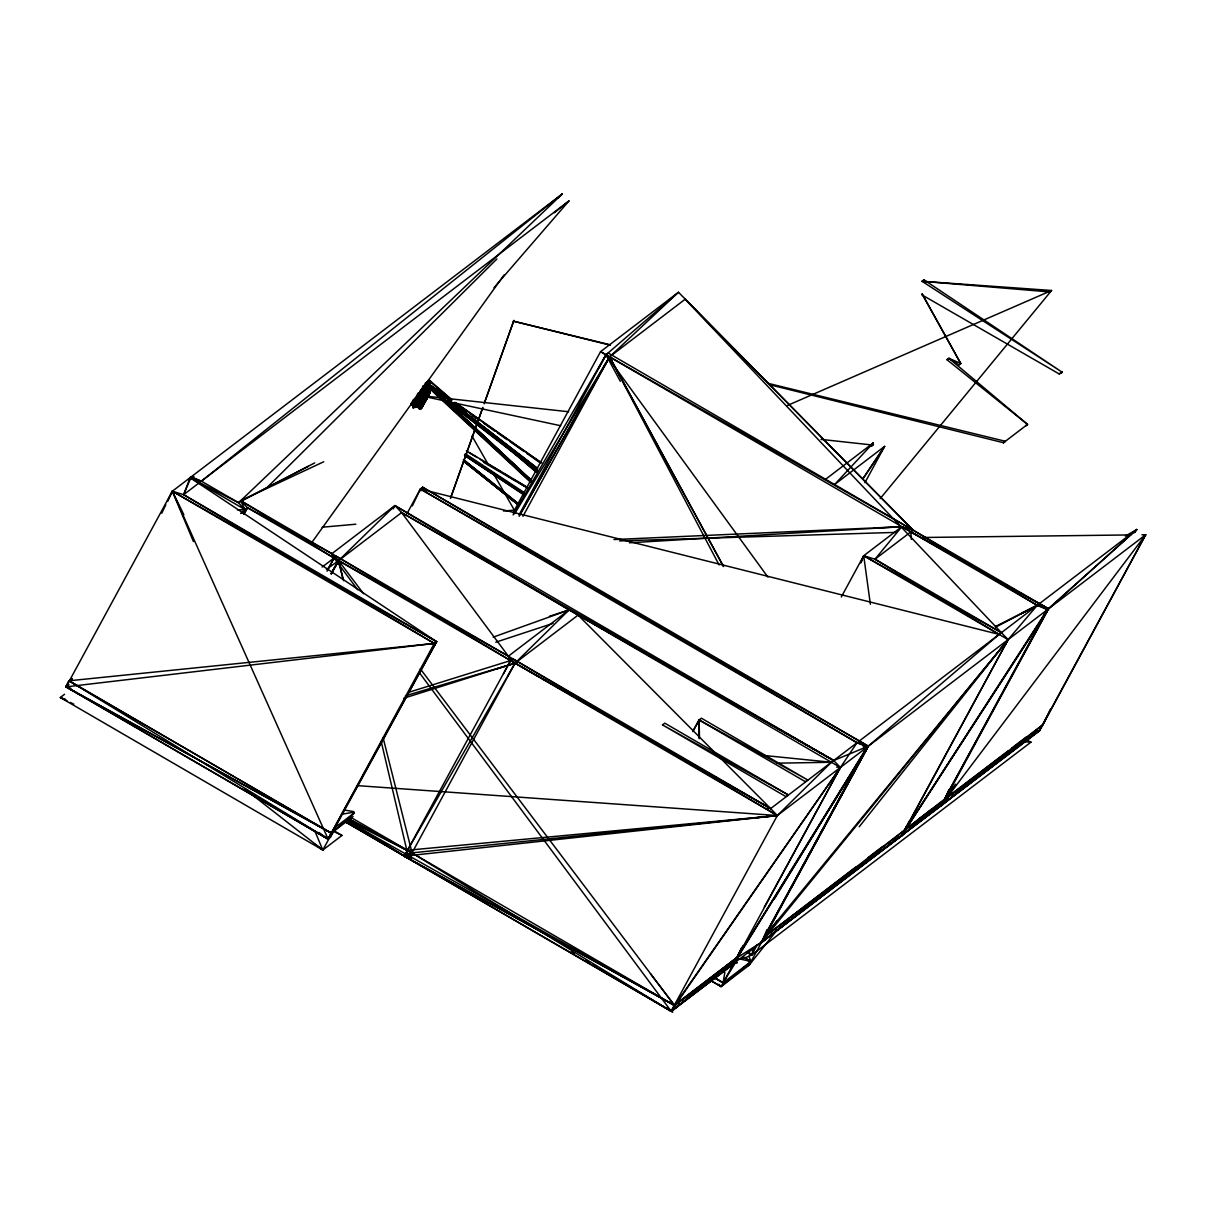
<?xml version="1.0" encoding="UTF-8"?>
<svg xmlns="http://www.w3.org/2000/svg" width="1206" height="1206" viewBox="0 0 1206 1206"><rect width="100%" height="100%" fill="white"/><g stroke="black" fill="none" stroke-linecap="round" stroke-linejoin="round"><path stroke-width="1.5" d="M427.391 386.734L429.065 385.257L426.185 385.799L429.185 382.604L428.778 380.583C427.226 379.634 433.753 382.212 428.643 383.357L427.15 384.669C419.974 387.428 418.949 400.889 412.949 407.1L423.035 389.613L426.411 385.649L428.401 386.402L428.823 380.312L430.572 381.458L428.401 386.402L429.065 383.87L426.607 382.468L413.085 407.327C416.854 400.498 421.482 385.619 428.356 386.357C428.371 382.468 428.778 387.804 429.035 383.915L427.03 382.694C431.055 383.644 428.115 389.463 427.226 383.478C432.758 387.428 423.261 382.935 424.633 387.322L414.397 406.784C415.09 399.819 422.929 394.558 423.472 387.593L425.914 384.337L428.432 383.855L430.512 381.578L428.823 380.282L426.155 383.327L427.934 384.367C432.215 383.071 427.135 378.594 430.617 381.322L452.039 399.804M427.557 381.624L429.125 382.543L424.15 386.583L415.844 403.889L418.874 395.086L419.839 395.689L424.934 386.191L426.909 385.106L426.607 382.468L426.035 384.066L428.839 385.694L426.276 392.734M451.602 399.97L428.748 380.478L430.572 381.458L428.748 384.443L430.376 381.774L428.823 380.282C434.748 382.347 422.477 388.438 428.492 384.835C424.406 378.774 405.834 421.603 420.698 394.106L420.683 391.95L413.779 406.633L422.613 389.357C428.763 376.815 426.653 393.02 427.829 381.036L429.622 382.076L430.602 381.398L428.823 380.312L429.155 382.935L426.999 382.498M531.394 480.712L428.07 384.337L426.065 384.217L423.577 387.563L422.552 391.061L416.628 399.397L414.306 406.799L413.537 406.452L422.567 389.131L414.487 406.693L422.582 388.92L426.472 383.508C430.859 383.131 423.773 387.955 427.904 383.719L430.361 381.789L428.823 380.282C434.371 381.202 423.396 385.181 428.371 386.252C428.205 385.468 425.025 386.342 426.999 386.855M426.879 382.799L429.065 383.87L426.381 385.679L426.366 382.83L428.19 384.171L424.708 391.061M530.414 482.083L426.758 385.965L426.607 382.468L426.728 386.779L427.075 386.071C421.422 378.367 432.276 386.975 426.849 382.935L451.496 400.211M423.306 388.558L413.884 407.191L425.884 386.252C419.809 387.759 418.603 402.05 413.161 407.402L422.477 388.995L426.728 383.041L428.507 383.267L425.251 391.091L426.818 387.699M422.401 393.126L424.859 386.056L413.779 406.633L424.361 388.302C423.427 386.116 420.623 391.272 421.603 392.553C412.784 408.05 424.919 380.614 428.492 384.835L427.452 384.985C423.502 383.327 431.462 384.97 427.663 386.237M530.881 481.872L427.271 385.634L425.266 385.016L426.065 382.799L427.316 386.267L425.266 385.031L428.296 383.96L423.592 388.242L413.914 406.693L416.522 402.005C433.316 370.317 417.382 396.684 414.427 406.543L415.784 401.884L427.648 384.201L426.728 383.041L419.703 393.518L414.472 406.618L417.231 399.322L426.607 382.468L426.155 383.327L428.296 384.005L425.462 384.88L413.115 407.613M422.582 391.739L426.472 383.508C425.763 386.96 416.628 398.146 413.854 405.337L414.05 406.754L414.623 404.945C417.502 401.492 418.392 389.056 423.502 389.523L413.326 407.507L424.361 387.171L427.195 385.287L426.472 383.508L413.975 406.543L417.231 398.146L423.849 387.608L414.005 404.372M414.578 405.774L425.115 387.262L425.16 385.438L414.472 405.457M426.215 392.583C433.014 380.629 423.366 384.096 421.994 392.93L425.447 386.478L423.412 388.015C427.045 383.764 428.854 383.312 424.241 388.422L413.432 407.161L425.145 386.825L414.879 403.241L415.271 405.065L415.769 401.357L424.829 385.784L425.718 386.433L422.206 390.081L416.748 401.945L416.583 399.593L422.236 390.638L417.969 396.684L416.688 399.819L417.472 400.121L421.844 390.427L420.728 394.121L416.583 399.503L417.201 400.121L419.703 393.533L424.859 386.056L414.14 406.512L417.231 398.146L419.839 395.689L418.814 395.131L423.577 387.563L423.412 389.327C404.1 426.08 417.457 395.372 424.316 387.985L415.271 405.065C414.457 402.518 415.738 402.789 416.176 403.196C417.517 396.759 428.432 379.181 428.04 385.709M422.613 392.101L426.155 385.83L429.019 385.332L427.633 386.221L430.361 381.789L428.823 380.282L430.436 381.684L428.793 383.93M425.085 385.905C427.12 382.995 425.869 380.734 426.803 384.91C428.462 385 430.045 386.463 427.331 385.558L429.035 383.945L428.401 385.83L425.537 384.699L427.648 384.201L428.311 386.433L428.356 384.985L429.019 385.377L426.14 384.126L427.316 384.804L428.643 383.357L427.346 385C432.306 386.93 421.783 382.257 424.12 388.468M414.472 406.618L415.241 404.658L414.472 404.342L413.417 406.286L414.397 406.784L414.789 403.528L416.537 402.427L415.995 401.146C417.02 398.086 428.507 380.87 428.552 385.92C429.592 383.719 428.145 388.211 427.406 385.619L429.035 385.257L427.391 383.418C428.567 388.498 429.698 384.82 426.984 383.297L429.035 383.945L426.939 382.83C428.884 384.171 428.356 383.191 428.22 384.352L446.099 398.462M414.08 407.327L424.829 386.493L420.653 391.98L418.964 397.256L420.984 392.086L422.537 390.895C424.15 387.292 426.502 384.804 428.507 383.267L427.376 382.634M413.311 407.206C417.547 403.663 414.382 400.844 414.05 406.754L415.949 403.754L415.422 402.095L423.502 389.598L423.336 387.714L424.391 388.211L415.633 402.518L414.351 406.437L414.954 403.181L414.306 406.799L413.402 406.211L414.382 404.372L415.316 404.764L424.829 385.905L425.582 386.478L414.125 406.663M531.635 481.058L426.728 383.041C431.07 386.659 424.919 379.965 425.567 385.016L429.035 385.257L426.472 383.508C425.462 384.88 429.004 386.252 425.416 385.031L426.607 382.468M412.949 407.161L413.854 405.427C416.884 406.633 411.97 403.543 414.397 406.784L414.743 404.372C411.05 412.98 423.502 389.267 424.21 386.493L414.909 405.065L424.557 386.402L415.06 403.724L423.457 389.644L423.336 387.714L424.361 388.302L415.422 402.095C413.417 409.769 421.723 388.634 422.673 388.905L423.472 389.432C410.703 410.417 417.969 399.261 422.206 390.081L423.502 389.523L423.396 387.639L414.186 406.784L416.07 402.985C416.613 400.015 415.949 405.94 414.125 406.271L415.618 403.271L414.849 405.909L413.975 405.608M422.597 393.216L425.251 386.433L422.417 391.121L426.788 384.518L424.829 385.784L413.869 407.01L417.547 397.995L422.567 389.824L421.633 390.382L421.603 392.553L422.1 389.975L422.989 390.201L422.477 388.995L416.748 401.945L416.07 400.663L422.417 391.061L421.994 389.749L423.02 390.277L422.507 388.95L423.457 389.644L415.995 401.146L415.045 405.095L421.994 389.749C423.608 392.236 419.778 389.915 423.336 387.789M427.226 382.528C430.271 386.312 427.256 382.754 426.728 383.041L427.934 384.367L427.331 382.588L429.065 383.9M418.482 408.608L427.467 392.086L422.628 389.267L417.186 401.07L416.809 399.292L422.432 389.749L416.613 399.699L416.959 401.281L414.487 405.894L414.713 403.588L424.964 386.583M424.708 385.302C427.738 390.066 429.622 374.373 422.914 391.995M423.095 392.056C423.396 386.191 427.663 382.468 426.276 384.97C430.497 384.156 425.974 382.076 425.673 385.196C433.255 380.689 423.562 389.764 426.472 383.508L427.286 385.377M418.256 407.568L425.989 393.322L425.808 386.357L424.829 385.784L424.135 386.809L414.502 404.869L422.582 388.92L422.989 390.201L422.04 389.885L421.512 392.523L417.261 398.086L416.643 401.99L422.582 388.92L422.914 390.096L416.809 399.292M422.251 392.659L425.929 386.131L425.537 384.865L428.281 383.96L427.617 384.804C431.175 386.794 424.768 383.282 426.864 385.558C424.346 383.086 427.964 385.061 427.783 384.277L428.643 383.357L428.16 384.337C423.005 383.191 430.331 387.88 425.266 385.031L427.014 385.965L428.401 383.508L425.07 384.955C432.924 385.679 423.879 379.83 426.728 385.86L424.497 388.92L428.13 384.247L426.321 382.92L426.231 385.423L426.366 382.83L428.537 383.915L427.12 382.95M428.839 385.694L427.331 385.558L428.477 386.071L428.643 383.357L425.19 391L428.643 383.357L426.261 385.649L444.607 398.839L428.22 386.206L428.537 384.865L428.205 386.297L428.884 385.166L427.301 385.106L428.115 383.93L427.21 386.87M428.899 384.126L430.467 381.624L428.823 380.297L430.376 381.774C428.673 383.448 426.879 386.794 428.416 386.191L428.808 385.211L426.02 391.995M413.492 406.919L425.808 385.739C426.351 381.925 427.542 388.091 426.442 384.111C426.623 385.211 424.979 387.88 423.291 392.809M413.975 406.196L424.934 386.191L413.01 407.236L413.417 406.286C414.593 399.563 430.045 383.357 426.035 384.367C426.2 383.402 427.346 388.679 424.874 391.211L426.698 387.895L424.723 391.166M425.989 393.322C423.366 380.84 430.542 387.186 428.522 385.935L425.597 392.779M426.472 383.508L426.502 384.171C427.587 385.769 426.291 383.041 426.562 385.588C424.12 386.267 429.23 379.815 426.758 385.513L425.462 384.88L427.195 384.699C424.316 384.759 427.226 384.774 427.12 384.503C423.005 384.488 430.783 387.563 426.08 382.784C424.814 387.684 428.989 381.91 424.768 389.116M425.311 389.357L426.17 385.106C426.231 379.212 430.12 387.88 425.477 384.955L423.758 388.196L425.462 384.97C428.296 386.825 425.884 382.98 424.934 385.558L414.351 406.437M425.205 385.121L415.753 401.477L416.839 401.869L418.12 396.91L422.447 390.819C421.316 387.548 423.623 392.523 421.678 390.638L423.412 389.327L415.06 402.864L416.13 403.377L415.422 402.095L416.492 402.608L415.753 401.477L423.306 389.236C422.477 390.352 413.522 406.181 416.959 401.281L422.477 388.995L416.748 401.945C414.683 400.136 417.065 405.985 414.683 403.663L415.166 405.095L414.713 403.859C417.397 399.261 415.799 405.141 415.422 402.201L416.869 401.779L423.849 387.608L416.417 402.683C414.095 403.859 422.507 387.262 421.482 392.387L417.261 398.342L417.472 400.121L422.793 388.935L414.774 405.02L414.713 403.588L422.658 389.372L414.457 406.754L414.472 404.342L414.879 405.638L413.432 406.151L414.849 405.909L424.557 386.402M428.115 384.397L427.406 385.196C430.256 386.945 423.879 385.89 426.442 382.875L531.213 480.727M426.231 385.86L426.246 384.141L427.18 384.714L425.793 384.488L414.216 405.337M530.655 480.44L426.411 382.95C427.949 389.312 424.994 382.166 425.401 385.242L421.407 392.478L422.567 389.824M422.597 389.659L416.176 402.729L415.769 401.357L416.869 401.779L425.16 386.387L415.392 403.362L422.432 389.749L419.055 395.131L417.186 401.07C411.472 401.447 430.06 384.186 425.416 385.317C427.105 384.322 429.833 385.995 428.205 386.297L428.914 385.317L426.231 384.156L427.316 385.814M423.713 387.578L413.703 406.332M413.854 407.673L413.462 406.362L423.728 388.317L427.09 384.518L426.427 384.126L427.15 384.684L426.231 384.156L427.15 384.684L425.703 385.528L426.834 384.217L425.793 384.639L426.864 385.558L425.432 385.076L427.648 384.201M424.768 387.277C426.035 382.799 427.602 385.362 425.416 385.091C429.577 388.769 425.929 378.217 425.884 385.86L415.271 405.065L415.06 403.136L415.844 402.804L414.08 406.588L425.462 384.97L427.316 384.804M413.085 406.965C414.638 401.07 427.045 387.096 425.748 384.669L427.18 384.85C422.884 384.066 429.547 385.845 428.763 385.242M427.301 386.086L426.321 382.875L427.045 386.026C425.07 382.543 427.014 386.749 426.276 384.322C427.979 384.578 423.743 385.046 427.18 384.714L426.276 384.322L427.105 385.181L426.396 386.659L427.045 386.206C424.979 377.463 429.758 390.819 425.205 391L427.452 385.965L425.914 384.337L530.55 481.224M424.497 387.111C427.437 385.031 426.17 384.201 427.165 384.729L426.427 384.292C428.009 384.428 424.753 384.292 426.472 385.619C427.331 383.191 426.442 387.262 426.2 383.131C429.743 384.835 428.386 384.322 426.276 382.95C422.447 386.568 432.577 385.196 426.939 385.151L425.899 384.352L426.668 384.82C423.155 385.423 430.512 380.357 426.004 385.272L426.351 382.83L426.773 385.468L425.748 384.669L426.758 385.634L425.612 385.076L427.21 384.91L426.306 384.217L425.793 385.302L426.427 384.126M414.502 404.869L415.949 403.663L415.181 402.729L415.301 404.266L414.683 403.754L420.638 391.935L421.648 392.538L416.899 400L420.638 391.935L421.633 392.553L416.583 399.593L422.567 390.97L422.025 389.704L415.633 402.518L425.311 386.448L423.592 388.242M426.035 385.694C424.361 379.875 430.557 386.282 426.261 382.98C425.04 385.498 428.507 386.176 425.462 384.88L425.884 385.86L414.291 405.563M413.688 404.99L425.884 385.86C426.517 384.081 426.366 385.196 426.336 384.186L427.165 385.016L426.125 384.307C428.748 385.528 423.517 384.714 426.728 385.031C431.311 383.975 422.13 381.563 428.13 384.247C422.733 380.614 430.768 385.875 426.984 383.297L428.296 383.629L428.22 386.206M752.846 949.122L752.137 954.715L747.253 951.881M423.035 389.613L417.17 400.829L416.206 400.482L416.884 401.658L416.115 400.558L417.095 400.724C426.864 383.342 417.457 395.945 416.522 402.005L422.929 388.98L421.783 390.729M413.191 407.417L421.723 390.397L419.839 395.613L417.336 398.025C418.015 403.904 419.598 390.231 422.356 390.729M415.618 403.271L413.643 406.543M724.866 972.126L723.133 982.8L721.067 986.598L711.314 980.93M414.11 406.452L425.025 387.322L424.15 386.583L424.361 388.302L419.809 393.608L418.633 397.211L421.964 390.488L417.713 398.689L421.964 390.488L419.718 395.689L420.758 391.965L421.572 392.463L425.507 386.945L423.427 389.9M417.17 400.829L417.593 399.578L416.703 399.337L422.507 391.076L422.477 389.071L416.311 402.714L415.527 402.427L425.296 385.438M424.572 387.488C428.989 386.93 423.472 378.609 427.617 384.804L428.793 385.377L426.366 385.905L426.02 382.875L426.743 385.588C422.869 382.196 429.743 383.508 427.783 384.277M428.974 385.423L426.215 384.699L422.04 390.895M424.934 387.729C428.341 382.604 424.979 385.136 427.21 384.91L426.125 384.307L427.165 385.016C424.015 386.433 427.045 379.679 426.999 385.905M415.949 401.809L422.673 388.905L416.779 399.925L417.713 399.804L422.025 389.704L423.02 390.337L422.19 389.674L421.407 392.478L419.809 393.563L419.04 397.166L419.703 393.533L419.025 397.226L421.633 390.382M421.603 390.548L416.387 401.191L422.899 389.553L416.779 401.432L421.557 390.427L422.552 391.061L422.19 389.674L422.175 390.97C422.281 388.875 423.638 390.88 421.994 389.809L423.306 389.236M415.166 404.206L415.648 401.9L415.844 403.452L414.789 403.528L416.13 403.09L414.065 406.844M425.582 385.106L425.824 384.684C427.708 387.578 426.442 381.111 424.768 387.774M416.341 402.095L420.02 393.684L421.12 392.146L415.753 402.608L423.291 389.689L422.492 389.161L415.527 402.427M417.201 400.121L420.864 392.01L413.251 407.734M427.09 384.518L425.974 384.669L426.442 385.679L426.125 384.382L427.03 385.438L425.643 384.985L426.984 384.985L426.396 384.322L423.005 392.945M425.07 386.704L413.99 406.648L420.728 394.015L417.713 398.689C418.346 393.638 426.607 384.91 417.261 398.086L418.316 398.598L421.587 390.397L422.582 391.015L421.572 390.488L421.633 392.508L420.653 391.98L420.728 394.106L416.583 399.503L416.688 401.327L422.929 388.98C410.146 416.929 423.819 382.649 421.648 392.538L417.562 398.613L420.788 392.101L419.688 395.478M416.115 400.558L417.201 400.95L416.628 399.397L417.698 399.91L417.336 398.025L419.899 393.608L419.04 397.106L420.984 392.086L419.613 395.658M426.125 393.427L427.467 388.076M419.582 395.402L418.527 396.699L420.532 393.97L419.809 393.563L417.261 398.342L418.211 398.719L419.748 393.533L420.698 394.091C417.683 395.704 415.256 406.09 415.648 401.9L415.271 403.271C416.326 405.623 414.502 400.543 416.432 402.201L413.537 406.889L420.487 394.332M422.733 386.071L426.728 385.031L426.125 384.382L426.969 385.754L428.236 384.111L426.351 383.056L428.296 383.975L425.748 384.97L426.999 385.317L426.381 384.352L426.909 385.016L425.884 385.362L426.909 385.016L426.336 384.367L426.954 385.287L425.612 384.925L426.909 385.016L426.291 384.352C428.492 385.694 424.331 384.608 426.909 385.016L425.974 384.443L426.969 385.091L424.18 386.945L424.241 388.422L424.12 386.689L425.115 387.262L424.859 385.664L425.808 386.357L413.492 406.12M418.316 398.598L420.623 391.95L420.728 394.121L417.231 398.236L418.316 398.523L418 396.623L418.211 398.719L420.683 391.95L420.698 394.106L417.231 398.146L418.286 398.673L420.984 392.086L417.472 400.121L418.874 395.086L420.638 394.076L417.547 397.995L417.593 399.578L416.583 399.503L417.502 399.488M418.753 397.256L419.733 393.548L420.698 394.106L417.336 398.025L418.271 398.417L420.698 392.025L420.638 394.076L417.261 398.342M417.231 399.322L417.578 400.075L418.949 395.101L421.12 392.146M426.713 386.071C424.361 377.388 428.582 388.287 425.567 384.835L427.03 385.438L426.004 384.548C426.562 386.191 427.316 381.398 427.934 384.367M417.336 400.121L418.874 395.086L421.256 392.236L419.055 395.131L418.211 398.719L418.949 395.101L421.376 392.312M420.412 393.955L418.814 395.131L418.964 397.256L420.683 391.95L419.025 397.226L418.874 395.086L420.412 393.91M418.979 397.03L420.02 393.684L416.703 399.337M413.688 407.432L414.894 403.513L415.361 404.869L414.276 404.583L426.743 385.121L425.974 384.443L426.969 384.82M420.638 391.935L418.964 397.256L418.829 395.176L420.532 394.03L420.758 391.965L419.04 397.106M948.881 789.704L942.67 804.568L889.802 844.2L901.877 835.261L909.505 821.09M419.492 395.613L418.226 397L419.809 393.608L417.547 397.995M417.894 407.357L419.055 403.965M413.929 407.191L414.879 404.417M425.371 386.116L422.989 393.05L426.864 384.684M450.411 498.364L482.581 408.02M484.465 402.698L513.862 320.479L484.164 403.874M450.682 497.897L477.214 423.381M478.481 419.839L482.897 407.417M425.733 392.478L427.587 387.277M413.296 406.784L415.15 403.513L413.507 407.779L415.301 403.558M422.1 390.548L423.577 387.563L424.361 388.106C426.562 378.202 428.658 384.669 423.788 388.95M414.774 405.02L425.175 387.186L424.21 386.493L424.391 388.211L426.427 382.905L426.05 385.121L427.165 385.799M423.396 392.191L425.251 387.141M417.306 407.161L418.542 403.784M415.301 404.266C414.698 402.005 416.613 404.945 414.713 403.859L416.07 402.985L414.879 403.241L414.743 405.94L424.135 386.809L426.261 384.744L426.969 385.588L426.381 384.85M423.396 392.809L426.562 385.257L423.2 386.508M330.489 837.25L328.032 839.12L66.134 686.847L172.337 491.219L562.267 193.97L240.718 500.686L244.939 509.55L243.16 512.836L244.939 509.55L238.26 502.57L201.387 481.149L190.096 477.682L183.629 494.701L434.326 643.431L436.617 641.682L190.096 477.682L193.669 476.506L190.096 477.682L244.939 509.55L247.411 507.666L331.891 553.66L510.56 660.556L770.649 808.578L777.342 815.542L671.124 1011.171L622.748 982.498M425.793 384.488L428.552 385.92L425.522 392.674L428.432 386.041L427.376 385.543L428.823 385.438L427.18 383.402L428.597 385.754L428.507 383.267L427.452 384.895M345.579 822.04L671.35 1011.412L674.561 1005.472L737.68 957.353L762.102 941.811L766.926 929.615M415.181 402.729L414.713 403.859L415.663 404.236L414.08 405.698L414.743 404.372M422.778 392.628L425.703 385.754M860.888 562.735L863.707 555.74L901.817 526.69L913.108 530.158L1037.22 605.352L1047.366 609.693L1136.715 529.509L1134.544 532.555L1136.715 529.509L1125.334 536.127M860.873 562.689L863.707 555.74L874.998 559.222L1001.402 632.653L1008.095 639.632L902.103 835.487L812.678 901.153M425.447 391.151L426.788 387.804M422.296 393.066L425.19 386.402M568.659 411.759L419.085 395.387L418.346 397.091L420.155 393.804L418.979 395.312M422.763 392.402L425.009 387.247M425.778 392.252L428.04 387.096L425.808 391.905M425.808 392.221L428.07 387.036M422.552 392.538L425.582 385.664L413.462 406.362L414.593 404.342L414.804 405.548M416.959 401.281L422.507 388.95M417.186 401.07L422.296 389.704M413.779 406.633L415.618 403.935L415.09 403.075L415.919 403.558L414.894 403.497L413.552 407.553L415.15 404.568M423.381 392.267L425.658 387.322M413.598 407.583L415.015 404.492L413.341 407.025M415.437 403.633L414.095 406.528L415.437 403.633L415.045 405.095M415.542 403.437L416.552 401.251L414.623 405.925L415.241 404.658M72.119 679.099L68.968 680.802L65.757 686.727L328.107 839.059L331.333 833.135L66.134 686.847L68.968 680.802L71.893 678.586M417.427 397.995L418.196 398.327L417.05 400.075L417.834 398.07M871.757 446.265L873.355 442.873L825.658 479.249M416.522 402.005L422.567 389.267L415.271 403.271L424.829 386.493L414.321 404.673L415.844 403.889L414.894 404.055L424.301 386.433L425.19 386.945L414.397 404.764M412.331 505.887L420.366 489.018L422.673 487.269L868.32 746.182L765.674 935.238M740.65 950.403L734.469 963.293L671.35 1011.412L407.568 850.245L404.266 856.23L674.561 1005.472L737.379 957.187L868.32 746.182L420.366 489.018L406.98 513.681M906.731 825.944L902.178 835.426L760.956 942.685L1039.783 730.519L1145.7 534.725L1141.931 534.771M167.498 501.334L172.337 491.219L183.629 494.701L436.617 641.682L322.816 850.034L60.3 697.52L64.566 694.264M419.462 408.834L426.758 393.593L418.482 407.643M1045.301 613.432L1048.511 608.819L1136.715 529.509L1038.366 604.477L1047.366 609.693L905.314 829.562L909.399 821.075M942.956 802.02L941.449 805.502L1043.009 724.595L1050.336 709.324M161.74 513.243L165.81 504.771M167.453 501.379L172.337 491.219L436.617 641.682L328.107 839.059L281.209 811.231M412.512 404.523L418 393.141M424.753 392.206L427.195 387.141M427.03 392.839L428.567 389.644L426.14 392.297M421.045 490.646L422.673 487.269L857.029 742.715L867.174 747.057L999.096 634.416L874.998 559.222L901.817 526.69L1048.511 608.819L946.755 796.231M724.957 969.594L734.168 963.112L741.524 947.916M905.148 828.507L901.877 835.261L894.143 840.522M513.108 514.932L605.985 354.805L608.276 353.056L1048.511 608.819L901.877 835.261L1008.095 639.632L1037.22 605.352L1048.511 608.819L944.75 798.719M422.175 393.035L425.386 386.463L413.733 406.332M722.982 968.915L737.379 957.187L743.152 945.414M422.326 391.995L426.411 385.151L426.155 383.327M418.226 397L420.698 394.106L419.703 393.518L420.728 394.121M416.04 402.714L422.537 389.553M757.127 944.63L752.137 954.715L1030.979 742.142L1025.944 739.58M420.472 408.97L427.949 393.865L419.402 407.914M421.618 407.734L430.135 391.272L422.944 404.492M414.623 405.925L415.196 403.136C417.397 402.894 413.372 404.342 415.407 402.668M414.849 405.909L414.276 404.583L425.884 385.86L425.16 385.438L414.11 407.115L425.04 385.483L425.929 386.131L414.487 405.291M426.728 385.739C426.638 380.96 425.19 387.201 426.969 385.211L425.718 385C432.728 383.629 422.552 384.503 426.879 385.483L426.17 385.106M414.171 407.025L425.04 385.483L425.19 386.945L414.789 403.965L415.919 403.829L415.06 402.864L416.07 401.945L415.392 403.362M423.457 404.598L430.165 392.267L421.693 407.809L429.653 393.322M425.16 385.438L414.125 407.236L424.527 390.88L421.572 389.161L411.713 405.05M414.351 405.849L424.21 386.493M426.05 382.86L425.718 385.091L426.969 385.091L426.004 385.272M427.226 383.372L428.597 385.754M421.165 408.849L428.869 393.91L420.502 408.125M413.085 407.327L413.417 406.286L413.929 407.673L413.402 406.211M413.583 406.09L414.593 404.342L414.457 406.754M421.859 407.387L429.457 392.734M424.859 385.664L414.125 406.271L424.422 386.402L425.205 387.066L413.809 406.482M425.447 385.468L414.125 407.191L425.582 385.528L413.975 407.025L424.829 385.784L424.768 387.352M424.979 391.302L426.698 388.015L424.889 391.226M327.007 571.207L334.077 558.016L336.384 556.268L508.374 656.185L777.342 815.542L1145.7 534.725L1039.482 730.354L941.147 805.322L955.574 784.217M598.915 367.996L605.985 354.805L678.465 292.259L913.108 530.158L874.998 559.222M503.49 673.747L510.56 660.556L512.867 658.808L770.649 808.578L857.029 742.715L868.32 746.182L791.181 887.857M421.346 407.899L428.869 393.91M420.412 407.839L427.949 393.865L420.216 408.11M422.356 406.874L429.457 393.729L421.316 408.11M610.372 345.218L513.485 321.188L513.862 320.479M960.745 363.519L922.183 294.068L960.745 363.519L958.86 364.936L948.926 358.333L947.057 359.78L1027.512 424.391L1003.482 442.723L769.428 384.669M931.439 811.698L937.65 807.553L905.389 829.502L761.257 942.866L867.174 747.057L858.19 741.841L1037.22 605.352L600.558 351.655L513.093 512.761M189.463 480.109L191.257 476.807L201.387 481.149L568.961 200.935L493.963 287.721M762.056 755.273L831.386 762.267L777.342 815.542L247.411 507.666L243.793 514.253L247.411 507.666L240.718 500.686L238.26 502.57L190.096 477.682M411.367 404.794L414.954 398.176M413.492 404.04L421.572 389.161L423.005 390.066L413.522 405.231M414.02 406.588L425.16 386.387L422.401 391.091L421.994 389.809L423.412 389.327M427.361 381.895L427.829 381.036M327.806 569.564L334.077 558.016L331.891 553.66L240.718 500.686L323.766 461.747M417.969 406.452L426.05 391.573L423.2 389.915M426.773 392.945L428.567 389.644M419.703 408.909L428.673 392.372L421.859 392.463M420.623 408.97L429.592 392.447L422.311 392.493M331.439 573.785L338.569 560.624L394.92 505.6L833.693 760.519L840.386 767.483L734.168 963.112L729.298 965.976L734.168 963.112L737.379 957.187L674.35 1005.246L404.342 856.185L412.06 852.868L777.342 815.542L358.453 785.709M421.738 407.779L430.346 391.86L420.608 407.824M393.141 508.887L394.92 505.6L569.111 609.889L833.693 760.519L868.32 746.182L764.182 936.76L856.577 868.772M420.894 490.556L422.673 487.269L420.864 490.556M519.108 514.811L605.985 354.805L767.936 577.131M522.967 516.334L609.558 356.886L678.465 292.259L600.558 351.655L913.108 530.158L685.159 299.239L609.558 356.886L514.676 513.681M363.549 593.699L338.569 560.624L331.891 553.66L394.92 505.6L401.613 512.565L508.374 656.185L510.56 660.556L404.266 856.23L412.286 853.094L407.492 850.305M922.183 294.068L921.791 294.792L1059.109 373.905L1062.32 372.322L1059.109 373.905M864.943 482.641L884.646 446.356L834.642 484.465L873.355 442.873L871.395 446.099M841.321 596.985L863.707 555.74L1001.402 632.653L685.159 299.239M694.279 992.448L737.68 957.353L734.469 963.293L671.124 1011.171L666.737 1007.643M863.436 746.65L867.174 747.057L760.956 942.685L765.373 939.218L761.257 942.866M711.344 980.885L721.067 986.598L749.016 965.297L751.067 961.499L748.851 956.298M762.102 941.811L763.895 938.524M905.389 829.502L902.103 835.487L905.088 829.336M944.72 798.749L1047.366 609.693L1044.14 614.321M950.298 794.694L944.66 799.563L941.449 805.502L948.308 799.035M243.16 512.836L244.939 509.55L237.431 509.912M416.447 400.407L422.522 389.236M424.934 386.191L422.266 391.076L422.1 389.975L423.472 389.432M742.821 946.635L723.133 982.8L714.962 978.141M764.303 907.198L840.386 767.483L857.029 742.715L420.366 489.018L999.096 634.416M743.861 966.956L749.016 965.297L762.463 940.574M421.829 407.673L429.457 393.729M243.778 514.253L247.411 507.666M330.414 837.311L333.7 831.326L354.232 813.1M602.201 369.986L609.558 356.886L723.479 566.473L609.558 356.886L519.665 515.128M419.206 395.462L420.155 393.804M422.899 389.553L415.618 403.935L414.683 403.754L424.361 388.302M422.025 393.277L425.628 386.9M428.07 385.543C429.653 385.528 427.738 386.116 427.663 385.98M331.168 573.709L338.569 560.624L401.613 512.565L833.693 760.519L578.096 615.105L515.052 663.164L403.769 698.229M519.138 516.274L609.558 356.886L719.093 564.921M507.651 676.249L515.052 663.164L569.111 609.889L549.469 616.281M412.784 407.688L415.15 403.513M342.881 578.925L338.569 560.624L331.137 573.604L338.569 560.624L343.635 580.719M428.311 386.478L427.542 385.724M421.753 407.311L423.894 402.367M422.432 388.181L424.467 385.211M243.009 512.776L244.939 509.55L240.989 513.409L244.939 509.55M428.914 654.587L436.617 641.682L432.487 647.969M1005.201 644.471L1008.095 639.632L863.707 555.74L870.37 604.221M413.311 406.693L424.904 387.367L424.135 386.809L423.999 388.438M428.673 384.548L430.617 381.322L428.808 384.322M419.492 407.613L428.673 392.372L425.869 394.558M864.265 751.866L867.174 747.057L863.421 746.816M766.895 935.404L1008.095 639.632L1004.206 646.024L1008.095 639.632L764.182 936.76L768.719 933.414L764.182 936.76L767.061 934.364M410.688 404.176L413.583 399.397M864.25 751.881L867.174 747.057L737.379 957.187M836.482 773.905L840.386 767.483L401.613 512.565M1004.191 646.039L1008.095 639.632L859.215 826.773M736.851 960.353L723.133 982.8L715.007 978.081M774.086 899.405L867.174 747.057M863.421 754.187L868.32 746.182L863.104 753.961M777.131 920.615L760.956 942.685L764.529 938.313M427.979 385.769L428.552 385.92M413.794 404.538L425.447 386.478M418.135 407.176L427.467 392.086M737.122 958.333L868.32 746.182M419.809 393.608L418.271 398.417M416.658 406.543L426.05 391.573L417.517 400.829M413.748 404.764L425.311 386.448M423.532 390.201L425.522 387.081M425.19 386.945L425.824 384.684L427.12 385.287L425.778 384.503L426.818 385.438C423.773 385.211 429.939 383.131 427.708 384.729M422.401 405.955L424.271 403.045M907.982 825.824L1048.511 608.819L910.816 531.906L911.374 539.384M862.772 479.068L884.646 446.356L862.637 479.114M836.21 773.709L840.386 767.483L836.632 767.076M422.462 388.422L424.497 385.392M422.763 390.85L425.884 386.252L424.934 385.558L425.205 387.066M422.175 388.377L424.361 385.302L422.281 388.392M419.462 672.812L671.124 1011.171L673.265 1008.095M676.476 1003.467L840.386 767.483L835.894 773.513M840.386 767.483L674.561 1005.472L347.253 821.03M426.803 387.081L424.602 389.915M955.649 784.865L945.896 798.628L902.178 835.426L895.636 839.361M424.693 386.433L423.412 388.015L424.422 386.402L424.361 388.106M353.087 816.552L333.625 831.371L328.107 839.059L68.968 680.802L434.326 643.431L328.032 839.12L318.927 832.457M311.736 542.594L504.033 274.998M413.402 407.327L415.316 404.764M977.689 775.337L1039.783 730.519L941.147 805.322L943.409 802.337M946.8 797.844L1145.7 534.725M416.688 399.819L417.969 398.131M749.016 965.297L777.146 929.932M415.482 403.92L416.13 403.09M880.184 498.636L1051.587 290.48L922.093 281.284L923.992 279.867L1062.26 372.262L922.093 281.315L923.992 279.867M417.442 398.523L419.794 395.704L417.231 398.236L417.653 400M416.1 400.889L417.095 399.292L417.095 400.724M266.179 488.445L496.917 258.958M558.272 197.95L562.267 193.97L201.387 481.149M426.954 393.035L429.517 390.503L424.708 394.543M425.416 385.031L426.713 385.483L425.748 384.699L425.808 385.739M1043.009 724.595L764.483 936.926L768.81 933.323M429.185 382.604L430.21 381.759L428.778 380.583L430.467 381.624L428.643 380.84M719.5 974.282L671.124 1011.171L679.762 1004.131M737.68 957.353L671.35 1011.412L668.893 1008.849M671.124 1011.171L679.807 1004.161M554.323 212.769L568.961 200.935M941.147 805.322L948.504 799.457M951.444 797.121L969.111 783.041M772.729 933.429L790.367 919.56M1005.337 441.275L1003.482 442.723L1005.337 441.275L767.634 383.237M905.314 829.562L932.148 808.849M764.483 936.926L855.732 867.099M867.702 857.948L882.656 846.506M944.358 799.397L1008.533 750.614M1011.502 748.338L1026.366 736.941M68.667 684.511L65.757 686.727L331.333 833.135L68.968 680.802L331.258 833.195L328.107 831.145M240.718 500.686L334.077 558.016L508.374 656.185L569.111 609.889L493.179 637.16M947.057 359.78L948.956 358.333L960.745 363.488L958.86 364.936M354.112 813.025L336.157 826.713L328.107 839.059L172.337 491.219L434.326 643.431L66.134 686.847M333.851 830.738L341.976 835.441L322.816 850.034L315.369 844.426M1027.512 424.361L1025.613 425.808L1027.512 424.391L948.956 358.333M662.501 724.912L664.808 723.163L788.151 794.829L785.86 796.578L662.501 724.912L788.151 794.829M807.673 779.95L805.367 781.699L699.103 719.952L692.832 731.499L699.103 719.952L701.41 718.203L807.673 779.95L699.103 719.952L699.103 738.75M722.439 972.051L861.823 865.787M864.792 863.526L937.801 807.869M322.123 567.031L334.077 558.016L357.669 589.734M919.665 818.361L945.519 798.523M787.488 405.442L1051.587 290.48M68.712 684.541L65.757 686.727L70.958 688.34M868.652 859.833L882.249 849.778M764.182 936.76L768.719 933.414M870.099 858.687L882.204 849.763M944.66 799.563L1006.377 754.519M1012.392 750.132L1024.437 741.343L1012.301 750.072M326.434 569.413L338.569 560.624M945.881 798.297L948.911 796.111M695.817 990.126L674.35 1005.246L650.456 973.739M917.615 821.075L942.293 804.447M1033.165 734.454L1039.482 730.354L1027.437 739.142L1039.482 730.354L1034.673 733.293M729.69 966.081L734.168 963.112M995.674 627.165L1037.22 605.352L1022.085 612.98M1020.532 614.08L1037.22 605.352L995.357 626.562M314.736 462.893L238.26 502.57L308.254 466.345M428.296 383.945C422.055 386.252 431.582 384.232 426.924 382.83M741.404 959.283L751.7 955.046L746.831 952.212L751.7 955.046M495.802 642.21L553.057 623.351M408.442 692.395L510.56 660.556M495.349 669.3L515.052 663.164L770.649 808.578L766.895 808.337M405.427 695.802L515.052 663.164L508.374 656.185M342.79 814.065L353.78 812.196M415.995 401.146L416.311 402.714M357.338 827.979L408.849 858.793L515.052 663.164L407.568 850.245L777.342 815.542L404.342 856.185L411.487 858.491M751.127 818.301L777.342 815.542M322.138 527.218L355.8 524.218M503.535 511.058L514.751 510.063M629.396 542.775L901.817 526.69L613.975 539.549M873.672 528.228L901.817 526.69M619.507 540.906L895.787 532.374M776.845 763.187L831.386 762.267M923.464 537.484L1130.64 534.921M1023.472 741.705L1030.979 742.142M922.093 281.284L1049.687 291.927M821.075 439.391L873.43 445.12M344.63 810.115L353.78 811.593M415.422 402.201L416.537 402.427M419.085 395.387L560.669 425.733M738.358 958.604L751.067 961.499L721.067 986.598L718.836 984.262M513.485 321.188L610.387 344.841M747.841 960.504L751.067 961.499L723.133 982.8L715.022 978.036M65.621 699.39L60.3 697.52L67.054 700.822M416.628 399.397L417.713 399.804L417.261 398.086M415.06 402.864L416.176 403.301L415.467 402.02L416.507 402.307M733.745 961.499L737.228 962.916L733.745 961.483M415.738 403.92L414.894 403.513L415.663 403.814M425.884 385.86L425.778 384.744L426.743 385.438L425.869 384.578L426.954 385.287L425.537 384.699L427.15 385.272M427.256 386.026L425.567 384.835L426.547 385.106M426.728 385.86L425.778 384.699M426.306 385.483L426.004 384.985M414.713 403.588L415.361 404.945L414.849 403.317L415.949 403.754L414.849 403.317L415.03 404.146M415.949 403.663L414.954 403.181L415.844 403.889M70.415 702.465L73.792 704.123M333.549 831.311L341.976 835.441M413.944 405.231L414.939 405.729L414.382 404.372L414.939 405.804M346.861 819.809L412.286 853.094L409.06 859.019L406.618 856.471M345.444 821.979L360.398 829.818M428.778 380.418L430.467 381.624M349.559 819.206L412.286 853.094L349.71 819.356M426.683 385.634L425.869 385.076M313.304 822.989L331.333 833.135M742.881 956.84L751.067 961.499L742.926 956.765M425.884 385.016L426.547 385.513M426.924 385.302L425.703 384.699M425.266 385.016L427.075 386.071M349.559 816.628L674.561 1005.472L420.306 668.833M345.956 822.145L672.782 1012.03L668.41 1008.487M483.5 462.29L527.369 487.933M571.131 951.911L574.358 953.825M585.649 960.519L588.875 962.433M593.714 965.297L596.94 967.212M600.166 969.111L605.005 971.991M608.231 973.89L619.522 980.584M244.004 789.161L247.245 791.076M250.471 792.99L255.325 795.87M258.566 797.799L269.888 804.508M273.114 806.437L277.968 809.316M511.977 478.722L515.203 480.636M520.057 483.531L524.896 486.425M466.345 450.743L527.715 487.495M469.074 452.687L477.124 457.511M480.35 459.441L485.189 462.35M488.4 464.28L501.304 471.998M504.53 473.928L509.354 476.822M512.58 478.752L525.469 486.47M349.288 823.155L354.112 826.05M430.21 381.759L428.823 380.297M346.951 820.11L408.849 858.793L381.247 741.72M425.989 384.744L427.014 385.453M426.004 384.548L426.894 384.85M465.124 455.943L524.791 495.093M464.898 454.24L524.58 493.661M464.461 455.175L524.625 495.334M465.471 453.848L523.585 492.138M425.658 384.895L426.758 385.634M454.572 402.367L540.891 462.637M450.034 399.819L428.356 384.503L446.853 397.799M457.632 404.975L466.978 411.668M469.948 413.598L479.295 420.276M483.817 423.291L494.686 431.055M497.686 432.999L507.017 439.662M510.002 441.607L523.962 451.511M526.947 453.471L539.353 462.275M429.17 384.171L450.773 399.292M455.416 402.533L541.841 463.014M457.481 405.156L463.707 409.754M472.812 416.04L475.873 418.211M428.311 384.518L446.235 398.281M449.16 400.603L537.122 468.471M428.356 384.865L446.22 398.643M449.205 400.935L537.062 468.652M447.592 401.131L537.047 470.054M446.687 400.633L537.469 470.642M425.733 384.759L443.733 398.628M446.702 400.905L537.514 470.913M426.834 386.176L537.198 471.109M428.251 384.217L536.776 468.184M427.452 383.071L446.823 398.07M452.778 402.683L537.695 468.456M244.637 788.86L322.816 850.034L314.826 830.964M449.054 400.799L537.71 470.657M463.451 461.174L518.324 504.696L463.782 460.752M463.858 461.28L518.279 504.756M519.062 504.229L463.36 459.561L519.228 504.41M463.511 460.888L517.766 504.5M464.416 460.737L518.61 504.5M484.45 428.009L535.871 471.908M457.752 404.703L463.481 409.603M489.229 431.612L492.093 434.07M494.957 436.512L536.444 471.998M444.125 398.779L427.497 383.267L443.989 398.734M446.763 401.266L530.821 479.762M446.733 401.296L530.61 479.898M578.096 615.105L770.649 808.578M427.256 383.402L428.688 385.603M471.968 435.984L488.792 465.426M494.4 475.239L514.977 511.223M605.985 354.805L620.336 381.307M415.542 401.945L416.176 403.196M183.87 514.826L172.337 491.219L193.427 541.494M422.477 389.071L422.989 390.382M383.131 737.801L412.06 852.868M417.969 396.684L418.286 398.673M424.829 385.905L425.025 387.322M421.572 390.488L421.633 392.553M699.48 736.851L699.103 719.952L699.254 736.881M416.733 400.452L416.748 401.945M418.829 395.176L417.849 398.734L418.889 395.236M425.296 387.322L423.306 392.568L425.266 387.322M191.257 476.807L183.629 494.701L200.241 482.038L191.257 476.807M421.572 389.161L413.07 404.915L421.572 389.161M424.527 390.88L415.557 407.417L424.527 390.88L414.186 405.171L424.527 390.88M1047.366 609.693L1042.527 617.698L1047.366 609.693M72.209 678.677L69.345 680.923L72.254 678.707M434.326 643.431L430.572 643.748L434.326 643.431M430.436 381.684L428.582 380.734L430.361 381.789M427.18 384.714L426.246 384.141L427.15 384.714"/></g></svg>
